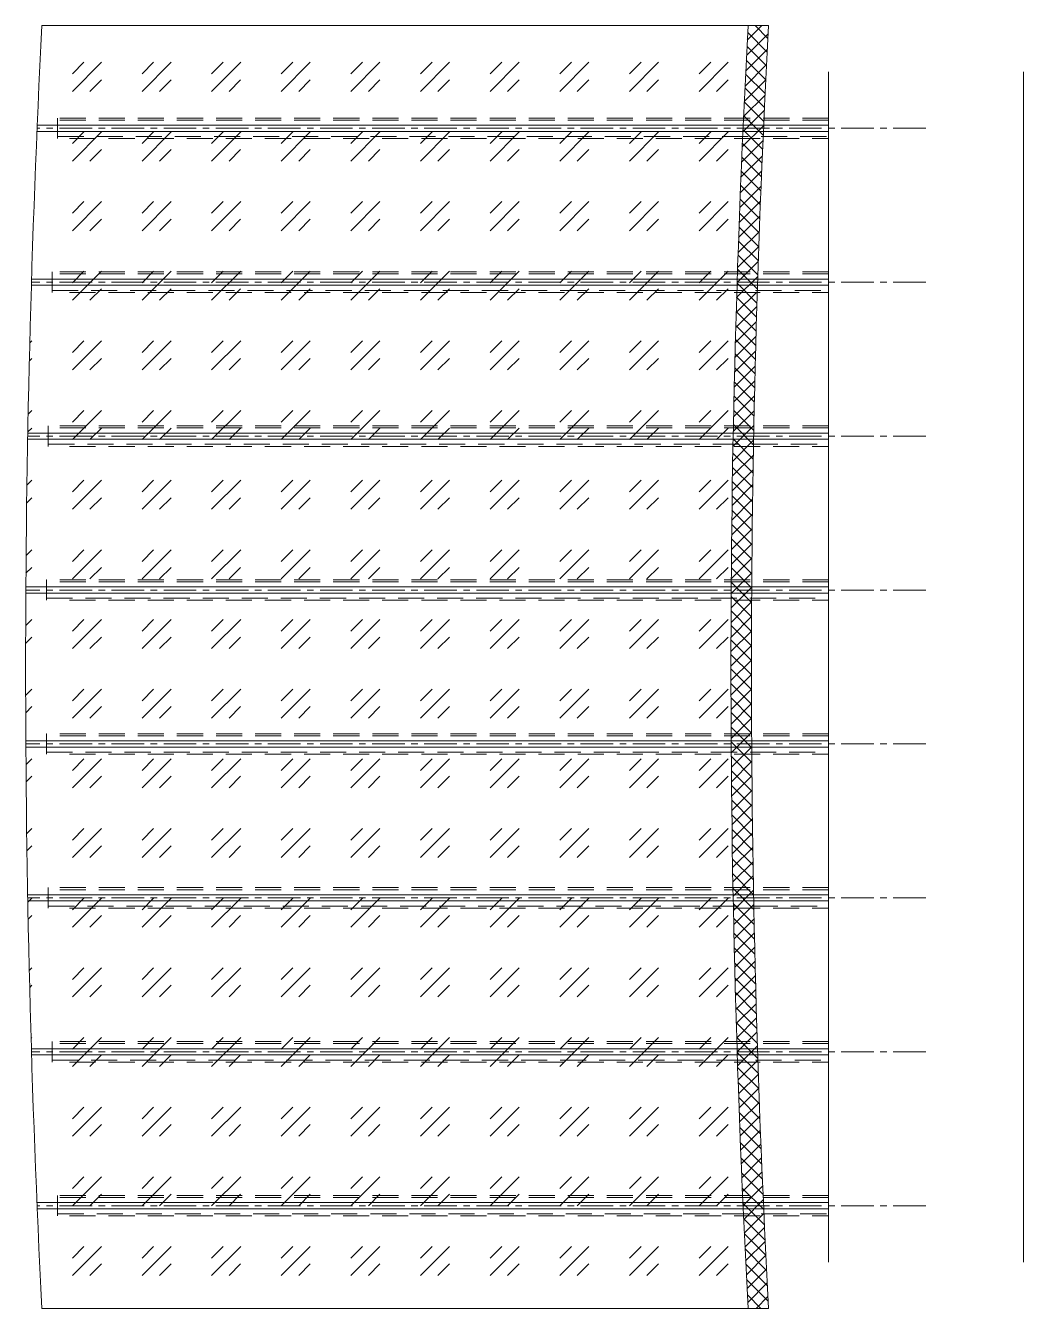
# Model space of a CAD drawing. Header units: millimetres. Extents: x 22625 to 32350, y 51950 to 64450.
import ezdxf

# ---------------------------------------------------------------- set-up
doc = ezdxf.new("R2010")
doc.units = ezdxf.units.MM
doc.header["$MEASUREMENT"] = 0
doc.linetypes.add('CENTER', pattern=[50.8, 31.75, -6.35, 6.35, -6.35])
doc.linetypes.add('HIDDEN2', pattern=[4.7625, 3.175, -1.5875])
for name, color, linetype, lineweight in [('NDC_S-BEAM-STEL', 30, 'HIDDEN2', 18), ('NDC_S_AXIS2', 5, 'CENTER', 13), ('NDC_S_CONTINUOUS', 3, 'CONTINUOUS', 20), ('NDC_S_HATCH MATERIAL', 8, 'CONTINUOUS', 13), ('NDC_S_HIDDEN', 8, 'HIDDEN2', 13), ('NDC_S_SLAB', 2, 'CONTINUOUS', 20)]:
    doc.layers.add(name, color=color, linetype=linetype, lineweight=lineweight)

msp = doc.modelspace()

# ---------------------------------------------------------------- hatches: boundary and pattern name
at = {"layer": 'NDC_S_HATCH MATERIAL'}
h = msp.add_hatch(dxfattribs=at)
h.set_pattern_fill('GOST_GLASS', color=256, scale=80)
h.set_pattern_definition([(45, (0, 0), (678.8225, 0), [400, -560]), (45, (169.7, 0), (678.8225, 0), [160, -800]), (45, (0, 169.7), (678.8225, 0), [160, -800])])
h.paths.add_polyline_path([(29500, 58200, -0.013362), (29667, 64450), (22783, 64450, 0.01262), (22625, 58200, 0.01262), (22783, 51950), (29667, 51950, -0.013362)])
h = msp.add_hatch(dxfattribs=at)
h.set_pattern_fill('ANSI37', color=256, scale=800)
h.paths.add_polyline_path([(29867, 64450), (29667, 64450, 0.013362), (29500, 58200, 0.013362), (29667, 51950), (29867, 51950, -0.013385), (29700, 58200, -0.013385)])

# ---------------------------------------------------------------- linework, layer by layer
at = {"layer": 'NDC_S-BEAM-STEL', "ltscale": 80}
for points in [[(23053, 63350), (30450, 63350), (30450, 63550), (22937, 63550), (22937, 63350)], [(23053, 61850), (30450, 61850), (30450, 62050), (22882, 62050), (22882, 61850)], [(23053, 60350), (30450, 60350), (30450, 60550), (22846, 60550), (22846, 60350)], [(23053, 58850), (30450, 58850), (30450, 59050), (22827, 59050), (22827, 58850)], [(23053, 57350), (30450, 57350), (30450, 57550), (22827, 57550), (22827, 57350)], [(23053, 55850), (30450, 55850), (30450, 56050), (22846, 56050), (22846, 55850)], [(23053, 54350), (30450, 54350), (30450, 54550), (22882, 54550), (22882, 54350)], [(23053, 52850), (30450, 52850), (30450, 53050), (22937, 53050), (22937, 52850)]]:
    msp.add_lwpolyline(points, dxfattribs=at)
at = {"layer": 'NDC_S_AXIS2', "color": 8, "ltscale": 10}
for p, q in [((31400, 63450), (22736, 63450)), ((31400, 61950), (22682, 61950)), ((31400, 60450), (22645, 60450)), ((31400, 58950), (22627, 58950)), ((31400, 57450), (22627, 57450)), ((31400, 55950), (22645, 55950)), ((31400, 54450), (22682, 54450)), ((31400, 52950), (22736, 52950))]:
    msp.add_line(p, q, dxfattribs=at)
at = {"layer": 'NDC_S_CONTINUOUS', "ltscale": 200}
for p, q in [((30450, 52400), (30450, 64000)), ((32350, 52400), (32350, 64000))]:
    msp.add_line(p, q, dxfattribs=at)
at = {"layer": 'NDC_S_HATCH MATERIAL'}
for points in [[(22738, 63480), (30450, 63480), (30450, 63420), (22735, 63420)], [(22683, 61980), (30450, 61980), (30450, 61920), (22681, 61920)], [(22646, 60480), (30450, 60480), (30450, 60420), (22646, 60420)], [(22627, 58980), (30450, 58980), (30450, 58920), (22627, 58920)], [(22627, 57480), (30450, 57480), (30450, 57420), (22627, 57420)], [(22645, 55980), (30450, 55980), (30450, 55920), (22646, 55920)], [(22681, 54480), (30450, 54480), (30450, 54420), (22683, 54420)], [(22735, 52980), (30450, 52980), (30450, 52920), (22738, 52920)]]:
    msp.add_lwpolyline(points, dxfattribs=at)
at = {"layer": 'NDC_S_HIDDEN', "ltscale": 80}
for points in [[(22937, 63370), (30450, 63370), (30450, 63530), (22937, 63530)], [(22882, 61870), (30450, 61870), (30450, 62030), (22882, 62030)], [(22846, 60370), (30450, 60370), (30450, 60530), (22846, 60530)], [(22827, 58870), (30450, 58870), (30450, 59030), (22827, 59030)], [(22828, 57370), (30450, 57370), (30450, 57530), (22827, 57530)], [(22846, 55870), (30450, 55870), (30450, 56030), (22846, 56030)], [(22882, 54370), (30450, 54370), (30450, 54530), (22882, 54530)], [(22937, 52870), (30450, 52870), (30450, 53030), (22937, 53030)]]:
    msp.add_lwpolyline(points, dxfattribs=at)
at = {"layer": 'NDC_S_SLAB'}
for points in [[(29867, 64450), (22783, 64450, 0.01262), (22625, 58200, 0.01262), (22783, 51950), (29867, 51950)], [(29667, 64450, 0.013362), (29500, 58200, 0.013362), (29667, 51950)], [(29867, 64450, 0.013385), (29700, 58200, 0.013385), (29867, 51950, 0.013362)]]:
    msp.add_lwpolyline(points, format="xyb", dxfattribs=at)

doc.saveas('drawing.dxf')
